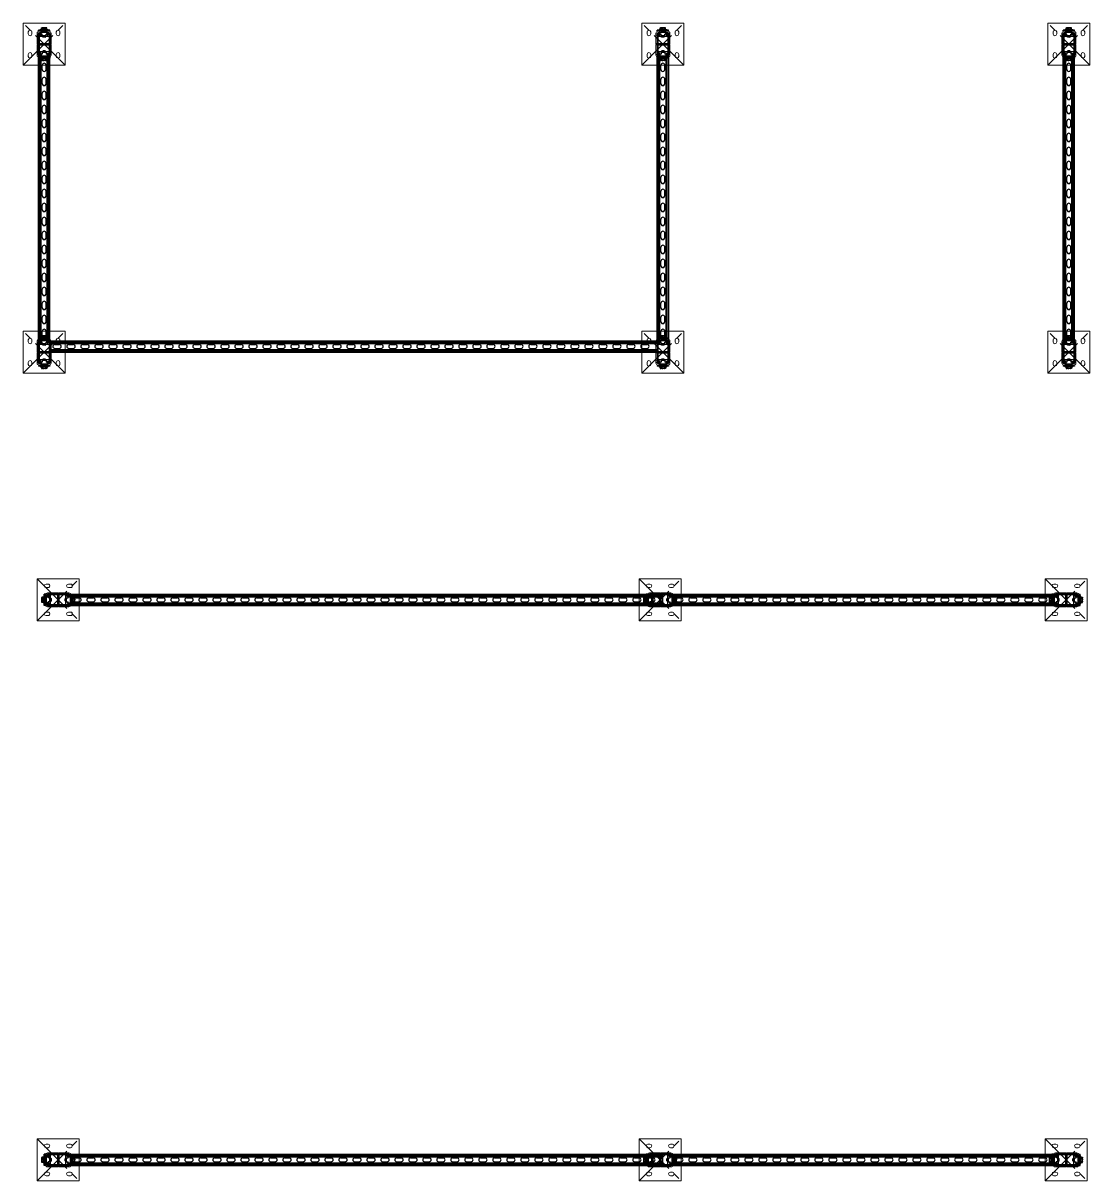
# Model space of a CAD drawing. Header units: millimetres. Extents: x 61566 to 504600, y -69328 to 118800.
# Drawn here: x 417715 to 421525, y 50036 to 54170 of the extents above; entities that cross this region are included whole.
import ezdxf

# ---------------------------------------------------------------- set-up
doc = ezdxf.new("R2010")
doc.units = ezdxf.units.MM
doc.header["$LTSCALE"] = 200
doc.linetypes.add('CENTER2', pattern=[1.125, 0.75, -0.125, 0.125, -0.125])
doc.linetypes.add('phl_thick', pattern=[0])
doc.layers.add('@@P3_P4 환상망 SUPPORT', color=4, linetype='Continuous')

# ---------------------------------------------------------------- blocks, each defined once
blk = doc.blocks.new('A$Cd080613a')
at = {"layer": '@@P3_P4 환상망 SUPPORT', "color": 2, "linetype": 'phl_thick'}
for p, q in [((-20, 4.434), (-18.540497, 4.434)), ((-20, 1.034), (-20, 4.434)), ((-20, 1.034), (-18.540497, 1.034)), ((-18.540497, 4.434), (-11.18034, 4.434)), ((-18.540497, 1.034), (-18.540497, 4.434)), ((-18.540497, 1.034), (-11.18034, 1.034)), ((-13.5, 0), (-13.5, 1.034)), ((-13.5, 0), (-8, 0)), ((-11.18034, 4.434), (-10.999621, 4.526016)), ((-11.18034, 1.034), (-11.18034, 4.434)), ((-11.18034, 1.034), (-8.008727, 1.034)), ((-10.999621, 4.526016), (-10.817799, 4.607405)), ((-10.817799, 4.607405), (-10.635521, 4.678167)), ((-10.635521, 4.678167), (-10.453605, 4.738253)), ((-10.5, -10.466), (-10.5, 0)), ((-10.453605, 4.738253), (-10.273729, 4.787376)), ((-10.309559, 6.434007), (10.309559, 6.434007)), ((-10.273729, 4.787376), (-10.096742, 4.825514)), ((-10.096742, 4.825514), (-9.923378, 4.852767)), ((-9.923378, 4.852767), (-9.754732, 4.869109)), ((-9.754732, 4.869109), (-9.592018, 4.874416)), ((-9.43597, 4.869011), (-9.592018, 4.874416)), ((-9.45, 12.285517), (-8.5, 12.834)), ((-9.45, 12.285517), (-9.425949, 12.285517)), ((-9.45, 6.434), (-9.45, 12.285517)), ((-9.286802, 4.852541), (-9.43597, 4.869011)), ((-9.425949, 12.285517), (-9.225178, 12.382765)), ((-9.425949, 6.434), (-9.425949, 12.285517)), ((-9.14507, 4.825103), (-9.286802, 4.852541)), ((-9.225178, 12.382765), (-9.028632, 12.46982)), ((-9.011345, 4.786714), (-9.14507, 4.825103)), ((-9.028632, 12.46982), (-8.835734, 12.547031)), ((-8.886751, 4.737605), (-9.011345, 4.786714)), ((-8.771402, 4.677806), (-8.886751, 4.737605)), ((-8.835734, 12.547031), (-8.645934, 12.614685)), ((-8.66519, 4.60729), (-8.771402, 4.677806)), ((-8.568009, 4.52603), (-8.66519, 4.60729)), ((-8.645934, 12.614685), (-8.458704, 12.673015)), ((-8.479752, 4.434), (-8.568009, 4.52603)), ((-8.5, 12.834), (8.5, 12.834)), ((-8.383024, 4.342905), (-8.479752, 4.434)), ((-8.479752, 4.434), (8.479752, 4.434)), ((-8.458704, 12.673015), (-8.273532, 12.722205)), ((-8.298335, 4.244727), (-8.383024, 4.342905)), ((-8.225616, 4.140826), (-8.298335, 4.244727)), ((-8.273532, 12.722205), (-8.089918, 12.762387)), ((-8.164452, 4.032743), (-8.225616, 4.140826)), ((-8.114311, 3.921798), (-8.164452, 4.032743)), ((-8.073442, 3.805669), (-8.114311, 3.921798)), ((-8.089918, 12.762387), (-7.907369, 12.793645)), ((-8.041426, 3.683749), (-8.073442, 3.805669)), ((-8.018427, 3.556566), (-8.041426, 3.683749)), ((-8.004602, 3.42465), (-8.018427, 3.556566)), ((-8.006255, 0.977988), (-8.008727, 1.034)), ((-8.004136, 0.924002), (-8.006255, 0.977988)), ((-8.000031, 3.288557), (-8.004602, 3.42465)), ((-8.002394, 0.872075), (-8.004136, 0.924002)), ((-8.001102, 0.822352), (-8.002394, 0.872075)), ((-8.000288, 0.774408), (-8.001102, 0.822352)), ((-8, 0.727727), (-8.000288, 0.774408)), ((-8, -0.157176), (-8, 3.288561)), ((-7.997347, 2.169936), (-8, 2.238707)), ((-7.989459, 2.102767), (-7.997347, 2.169936)), ((-7.976272, 2.037446), (-7.989459, 2.102767)), ((-7.957771, 1.974207), (-7.976272, 2.037446)), ((-7.934047, 1.913249), (-7.957771, 1.974207)), ((-7.905217, 1.854768), (-7.934047, 1.913249)), ((-7.907369, 12.793645), (-7.725397, 12.816016)), ((-7.871396, 1.798956), (-7.905217, 1.854768)), ((-7.832213, 1.745381), (-7.871396, 1.798956)), ((-7.78686, 1.693336), (-7.832213, 1.745381)), ((-7.735268, 1.643293), (-7.78686, 1.693336)), ((-7.677382, 1.595741), (-7.735268, 1.643293)), ((-7.725397, 12.816016), (-7.543511, 12.829488)), ((-7.613221, 1.551128), (-7.677382, 1.595741)), ((-7.54299, 1.509804), (-7.613221, 1.551128)), ((-7.543511, 12.829488), (-7.361216, 12.834)), ((-7.466933, 1.472099), (-7.54299, 1.509804)), ((-7.385253, 1.438355), (-7.466933, 1.472099)), ((-7.298238, 1.408783), (-7.385253, 1.438355)), ((-7.17892, 12.829488), (-7.361216, 12.834)), ((-7.206336, 1.383563), (-7.298238, 1.408783)), ((-7.110023, 1.362871), (-7.206336, 1.383563)), ((-6.997035, 12.816016), (-7.17892, 12.829488)), ((-7.009788, 1.34687), (-7.110023, 1.362871)), ((-6.90625, 1.335597), (-7.009788, 1.34687)), ((-6.815063, 12.793645), (-6.997035, 12.816016)), ((-6.800099, 1.329011), (-6.90625, 1.335597)), ((-6.632514, 12.762387), (-6.815063, 12.793645)), ((-6.691977, 1.327135), (-6.800099, 1.329011)), ((-6.691977, 1.327135), (-6.581325, 1.329907)), ((-6.4489, 12.722205), (-6.632514, 12.762387)), ((-6.581325, 1.329907), (-6.467915, 1.337363)), ((-6.467915, 1.337363), (-6.352408, 1.349526)), ((-6.263728, 12.673015), (-6.4489, 12.722205)), ((-6.352408, 1.349526), (-6.235472, 1.366419)), ((-6.076497, 12.614685), (-6.263728, 12.673015)), ((-6.235472, 1.366419), (-6.117777, 1.387979)), ((-6.117777, 1.387979), (-6, 1.414014)), ((-5.886698, 12.547031), (-6.076497, 12.614685)), ((-6, 1.414014), (-5.30323, 1.57262)), ((-6, -1.216), (-6, 1.414014)), ((-5.6938, 12.46982), (-5.886698, 12.547031)), ((-5.497254, 12.382765), (-5.6938, 12.46982)), ((-5.296482, 12.285517), (-5.497254, 12.382765)), ((-5.30323, 1.57262), (-4.617331, 1.711087)), ((-5.296482, 12.285517), (-4.129467, 12.285517)), ((-5.296482, 6.434), (-5.296482, 12.285517)), ((-4.617331, 1.711087), (-3.940787, 1.829986)), ((-4.129467, 12.285517), (-3.727924, 12.382765)), ((-4.129467, 6.434), (-4.129467, 12.285517)), ((-3.940787, 1.829986), (-3.272149, 1.929801)), ((-3.727924, 12.382765), (-3.334832, 12.46982)), ((-3.334832, 12.46982), (-2.949037, 12.547031)), ((-3.272149, 1.929801), (-2.610019, 2.010935)), ((-2.949037, 12.547031), (-2.569437, 12.614685)), ((-2.610019, 2.010935), (-1.953047, 2.07371)), ((-2.569437, 12.614685), (-2.194977, 12.673015)), ((-2.194977, 12.673015), (-1.824632, 12.722205)), ((-1.953047, 2.07371), (-1.299912, 2.118373)), ((-1.824632, 12.722205), (-1.457404, 12.762387)), ((-1.457404, 12.762387), (-1.092307, 12.793645)), ((-1.299912, 2.118373), (-0.649322, 2.145102)), ((-1.092307, 12.793645), (-0.728363, 12.816016)), ((-0.728363, 12.816016), (-0.364591, 12.829488)), ((-0.649322, 2.145102), (0, 2.154)), ((-0.364591, 12.829488), (0, 12.834)), ((0.364591, 12.829488), (0, 12.834)), ((0.649322, 2.145102), (0, 2.154)), ((0.728363, 12.816016), (0.364591, 12.829488)), ((1.299912, 2.118373), (0.649322, 2.145102)), ((1.092307, 12.793645), (0.728363, 12.816016)), ((1.457404, 12.762387), (1.092307, 12.793645)), ((1.953047, 2.07371), (1.299912, 2.118373)), ((1.824632, 12.722205), (1.457404, 12.762387)), ((2.194977, 12.673015), (1.824632, 12.722205)), ((2.610019, 2.010935), (1.953047, 2.07371)), ((2.569437, 12.614685), (2.194977, 12.673015)), ((2.949037, 12.547031), (2.569437, 12.614685)), ((3.272149, 1.929801), (2.610019, 2.010935)), ((3.334832, 12.46982), (2.949037, 12.547031)), ((3.940787, 1.829986), (3.272149, 1.929801)), ((3.727924, 12.382765), (3.334832, 12.46982)), ((4.129467, 12.285517), (3.727924, 12.382765)), ((4.617331, 1.711087), (3.940787, 1.829986)), ((4.129467, 12.285517), (5.296482, 12.285517)), ((4.129467, 6.434), (4.129467, 12.285517)), ((5.30323, 1.57262), (4.617331, 1.711087)), ((5.296482, 12.285517), (5.517089, 12.391922)), ((5.296482, 6.434), (5.296482, 12.285517)), ((6, 1.414014), (5.30323, 1.57262)), ((5.517089, 12.391922), (5.732653, 12.48604)), ((5.732653, 12.48604), (5.943938, 12.568319)), ((5.943938, 12.568319), (6.151669, 12.639125)), ((6.117777, 1.387979), (6, 1.414014)), ((6, -1.216), (6, 1.414014)), ((6.235472, 1.366419), (6.117777, 1.387979)), ((6.151669, 12.639125), (6.356539, 12.698744)), ((6.352408, 1.349526), (6.235472, 1.366419)), ((6.467915, 1.337363), (6.352408, 1.349526)), ((6.356539, 12.698744), (6.559224, 12.747389)), ((6.581325, 1.329907), (6.467915, 1.337363)), ((6.559224, 12.747389), (6.760381, 12.785202)), ((6.691977, 1.327135), (6.581325, 1.329907)), ((6.691977, 1.327135), (6.800099, 1.329011)), ((6.760381, 12.785202), (6.960663, 12.812253)), ((6.800099, 1.329011), (6.90625, 1.335597)), ((6.90625, 1.335597), (7.009788, 1.34687)), ((6.960663, 12.812253), (7.160721, 12.828542)), ((7.009788, 1.34687), (7.110023, 1.362871)), ((7.110023, 1.362871), (7.206336, 1.383563)), ((7.160721, 12.828542), (7.361216, 12.834)), ((7.206336, 1.383563), (7.298238, 1.408783)), ((7.298238, 1.408783), (7.385253, 1.438355)), ((7.583949, 12.827266), (7.361216, 12.834)), ((7.385253, 1.438355), (7.466933, 1.472099)), ((7.466933, 1.472099), (7.54299, 1.509804)), ((7.54299, 1.509804), (7.613221, 1.551128)), ((7.806234, 12.80717), (7.583949, 12.827266)), ((7.613221, 1.551128), (7.677382, 1.595741)), ((7.677382, 1.595741), (7.735268, 1.643293)), ((7.735268, 1.643293), (7.78686, 1.693336)), ((7.78686, 1.693336), (7.832213, 1.745381)), ((8.028974, 12.773795), (7.806234, 12.80717)), ((7.832213, 1.745381), (7.871395, 1.798957)), ((7.871395, 1.798957), (7.905217, 1.854768)), ((7.905217, 1.854768), (7.934047, 1.913249)), ((7.934047, 1.913249), (7.957771, 1.974207)), ((7.957771, 1.974207), (7.976272, 2.037446)), ((7.976272, 2.037446), (7.989459, 2.102767)), ((7.989459, 2.102767), (7.997347, 2.169936)), ((7.997347, 2.169936), (8, 2.238707)), ((8, 3.288561), (8.004602, 3.42465)), ((8, -0.157176), (8, 3.288561)), ((8, 0.727727), (8.000288, 0.774408)), ((8, 0), (13.5, 0)), ((8.000288, 0.774408), (8.001102, 0.822352)), ((8.001102, 0.822352), (8.002394, 0.872075)), ((8.002394, 0.872075), (8.004128, 0.923982)), ((8.004128, 0.923982), (8.006255, 0.977988)), ((8.004602, 3.42465), (8.018427, 3.556566)), ((8.006255, 0.977988), (8.008727, 1.034)), ((8.008727, 1.034), (20, 1.034)), ((8.018427, 3.556566), (8.041426, 3.683749)), ((8.253062, 12.727113), (8.028974, 12.773795)), ((8.041426, 3.683749), (8.073442, 3.805669)), ((8.073442, 3.805669), (8.114311, 3.921798)), ((8.114311, 3.921798), (8.164452, 4.032743)), ((8.164452, 4.032743), (8.225616, 4.140826)), ((8.225616, 4.140826), (8.298335, 4.244727)), ((8.479397, 12.666988), (8.253062, 12.727113)), ((8.298335, 4.244727), (8.383024, 4.342905)), ((8.383024, 4.342905), (8.4798, 4.433966)), ((8.70889, 12.593179), (8.479397, 12.666988)), ((8.479752, 4.434), (8.567993, 4.526015)), ((9.45, 12.285517), (8.5, 12.834)), ((8.567993, 4.526015), (8.665364, 4.607404)), ((8.665364, 4.607404), (8.772082, 4.678167)), ((8.942483, 12.505333), (8.70889, 12.593179)), ((8.772082, 4.678167), (8.888251, 4.738253)), ((8.888251, 4.738253), (9.013275, 4.787375)), ((9.181157, 12.402978), (8.942483, 12.505333)), ((9.013275, 4.787375), (9.146859, 4.825513)), ((9.146859, 4.825513), (9.288848, 4.852767)), ((9.425949, 12.285517), (9.181157, 12.402978)), ((9.288848, 4.852767), (9.438622, 4.869109)), ((9.425949, 12.285517), (9.45, 12.285517)), ((9.425949, 6.434), (9.425949, 12.285517)), ((9.438622, 4.869109), (9.595039, 4.874416)), ((9.45, 6.434), (9.45, 12.285517)), ((9.757758, 4.869011), (9.595039, 4.874416)), ((9.925931, 4.852541), (9.757758, 4.869011)), ((10.099052, 4.825103), (9.925931, 4.852541)), ((10.276366, 4.786714), (10.099052, 4.825103)), ((10.45592, 4.737606), (10.276366, 4.786714)), ((10.63676, 4.677807), (10.45592, 4.737606)), ((10.5, -10.466), (10.5, 0)), ((10.81822, 4.607291), (10.63676, 4.677807)), ((10.999636, 4.526031), (10.81822, 4.607291)), ((11.18034, 4.434), (10.999636, 4.526031)), ((11.18034, 4.434), (18.540497, 4.434)), ((11.18034, 1.034), (11.18034, 4.434)), ((13.5, 0), (13.5, 1.034)), ((18.540497, 4.434), (20, 4.434)), ((18.540497, 1.034), (18.540497, 4.434)), ((20, 1.034), (20, 4.434)), ((-17.5, -10.466), (-6.800735, -10.466)), ((-17.5, -18.466001), (-17.5, -10.466)), ((-17.5, -18.466001), (17.5, -18.466001)), ((-6.800735, -16.249999), (-6.800735, -10.466)), ((-6.800735, -16.249999), (6.800735, -16.249999)), ((-6, -1.216), (6, -1.216)), ((-5, -20.63), (-5, -18.466001)), ((-4.064, -21.565999), (-5, -20.63)), ((-5, -20.63), (5, -20.63)), ((-4.064, -21.565999), (4.064, -21.565999)), ((4.064, -21.565999), (5, -20.63)), ((5, -20.63), (5, -18.466001)), ((6.800735, -10.466), (17.5, -10.466)), ((6.800735, -16.249999), (6.800735, -10.466)), ((14.5, -18.466001), (14.5, -10.466)), ((17.5, -18.466001), (17.5, -10.466))]:
    blk.add_line(p, q, dxfattribs=at)
for centre, start, end in [((-10.309559, -0.066037), 90.000000636, 136.186859386), ((10.309559, -0.066037), 43.813140614, 89.999999364)]:
    blk.add_arc(centre, 6.500044, start, end, dxfattribs=at)
for centre, start_param, end_param in [((-6, -0.157176), 3.1415926536, 4.7123889763), ((6, -0.157176), 4.7123889844, 6.2831853072)]:
    blk.add_ellipse(centre, major_axis=(2, 0), ratio=0.529412, start_param=start_param, end_param=end_param, dxfattribs=at)
blk = doc.blocks.new('A$Cbd301f87')
at = {"layer": '@@P3_P4 환상망 SUPPORT', "color": 5, "linetype": 'Continuous', "lineweight": 0, "extrusion": (2.22045e-16, 1, -2.22045e-16)}
for p, q in [((-75, 129), (75, 129)), ((-75, -21), (-75, 129)), ((75, 129), (75, -21)), ((-56.5, 97.5), (-56.5, 90.5)), ((-43.5, 90.5), (-43.5, 97.5)), ((-25, 55), (-25, 92)), ((-21, 92), (-21, 55)), ((-17, 100), (17, 100)), ((17, 96), (-17, 96)), ((21, 55), (21, 92)), ((25, 92), (25, 55)), ((43.5, 97.5), (43.5, 90.5)), ((56.5, 90.5), (56.5, 97.5)), ((-21, 55), (-25, 55)), ((-25, 16), (-25, 53)), ((-25, 53), (-21, 53)), ((-21, 53), (-21, 16)), ((25, 55), (21, 55)), ((21, 16), (21, 53)), ((21, 53), (25, 53)), ((25, 53), (25, 16)), ((-56.5, 17.5), (-56.5, 10.5)), ((-43.5, 10.5), (-43.5, 17.5)), ((-17, 12), (17, 12)), ((17, 8), (-17, 8)), ((43.5, 17.5), (43.5, 10.5)), ((56.5, 10.5), (56.5, 17.5)), ((75, -21), (-75, -21))]:
    blk.add_line(p, q, dxfattribs=at)
at = {"layer": '@@P3_P4 환상망 SUPPORT', "color": 10, "linetype": 'CENTER2', "lineweight": 0, "extrusion": (2.22045e-16, 1, -2.22045e-16)}
for p, q in [((-75, 129), (75, -21)), ((75, 129), (-75, -21))]:
    blk.add_line(p, q, dxfattribs=at)
at = {"layer": '@@P3_P4 환상망 SUPPORT', "color": 5, "linetype": 'Continuous', "lineweight": 0}
blk.add_circle((15, 90), 4, dxfattribs=at)
at = {"layer": '@@P3_P4 환상망 SUPPORT', "color": 5, "linetype": 'Continuous', "lineweight": 0, "extrusion": (-4.93038e-32, -2.22045e-16, -1)}
blk.add_circle((15, 18), 4, dxfattribs=at)
at = {"layer": '@@P3_P4 환상망 SUPPORT', "color": 5, "linetype": 'Continuous', "lineweight": 0}
for centre, radius, start, end in [((-50, 97.5), 6.5, 0, 180), ((-50, 90.5), 6.5, 180, 0), ((-17, 92), 4, 90, 180), ((17, 92), 4, 0, 90), ((50, 97.5), 6.5, 0, 180), ((50, 90.5), 6.5, 180, 0), ((-50, 17.5), 6.5, 0, 180), ((-50, 10.5), 6.5, 180, 0), ((-17, 16), 4, 180, 270), ((17, 16), 4, 270, 0), ((50, 17.5), 6.5, 0, 180), ((50, 10.5), 6.5, 180, 0)]:
    blk.add_arc(centre, radius, start, end, dxfattribs=at)
at = {"layer": '@@P3_P4 환상망 SUPPORT', "color": 5, "linetype": 'Continuous', "lineweight": 0, "extrusion": (-4.93038e-32, -2.22045e-16, -1)}
for centre, start, end in [((17, 92), 0, 90), ((-17, 92), 90, 180), ((17, 16), 270, 0), ((-17, 16), 180, 270)]:
    blk.add_arc(centre, 8, start, end, dxfattribs=at)
at = {"layer": '@@P3_P4 환상망 SUPPORT', "color": 2, "linetype": 'Continuous', "xscale": -1}
blk.add_blockref('A$Cd080613a', (0, 100), dxfattribs=at)
at = {"layer": '@@P3_P4 환상망 SUPPORT', "color": 2, "linetype": 'Continuous', "rotation": 180}
blk.add_blockref('A$Cd080613a', (0, 8), dxfattribs=at)
blk = doc.blocks.new('A$C5ad7675c')
at = {"layer": '@@P3_P4 환상망 SUPPORT', "linetype": 'phl_thick'}
for p, q in [((-20.5, 31.329156), (-20.5, 36.1)), ((-20.5, 4.099998), (-20.5, 29.670844)), ((-18, 4.099998), (-18, 36.1)), ((-16.4, 2.5), (16.4, 2.5)), ((-15.6, 41), (-15.1, 41)), ((-15.6, 38.5), (-15.1, 38.5)), ((-13.5, 33.5), (-13.5, 36.9)), ((-13.5, 33.5), (-11, 33.5)), ((-11, 33.5), (-11, 36.9)), ((11, 33.5), (11, 36.9)), ((11, 33.5), (13.5, 33.5)), ((13.5, 33.5), (13.5, 36.9)), ((15.1, 41), (15.6, 41)), ((15.1, 38.5), (15.6, 38.5)), ((18, 4.099998), (18, 36.1)), ((20.5, 31.329156), (20.5, 36.1)), ((20.5, 4.099998), (20.5, 29.670844)), ((-20.5, -29.670845), (-20.5, -4.099998)), ((-20.5, -36.099998), (-20.5, -31.329155)), ((-18, -36.099998), (-18, -4.099998)), ((-16.4, -2.5), (16.4, -2.5)), ((-15.6, -38.5), (-15.1, -38.5)), ((-15.6, -41), (-15.1, -41)), ((-13.5, -33.5), (-11, -33.5)), ((-13.5, -36.900002), (-13.5, -33.5)), ((-11, -36.900002), (-11, -33.5)), ((11, -33.5), (13.5, -33.5)), ((11, -36.900002), (11, -33.5)), ((13.5, -36.900002), (13.5, -33.5)), ((15.1, -38.5), (15.6, -38.5)), ((15.1, -41), (15.6, -41)), ((18, -36.099998), (18, -4.099998)), ((20.5, -29.670845), (20.5, -4.099998)), ((20.5, -36.099998), (20.5, -31.329155))]:
    blk.add_line(p, q, dxfattribs=at)
for centre, radius, start, end in [((-19.25, 31.329156), 1.250001, 180, 213.557307364), ((-15.6, 36.1), 4.9, 89.999999912, 180), ((-19.25, 29.670844), 1.25, 146.442689657, 180), ((-16.4, 4.1), 4.1, 180, 270.000005194), ((-16.4, -4.1), 4.1, 89.999994806, 180), ((-20.5, 30.5), 0.25, 326.44268655, 33.55731345), ((-15.6, 36.1), 2.4, 90.000009503, 180), ((-16.4, 4.1), 1.6, 180, 270.000013671), ((-15.1, 36.9), 4.1, 0, 89.999999863), ((-15.1, 36.9), 1.6, 0, 90.000013671), ((15.1, 36.9), 4.1, 90.000000137, 180), ((15.1, 36.9), 1.6, 89.999986329, 180), ((15.6, 36.1), 4.9, 0, 90.000000087), ((15.6, 36.1), 2.4, 0, 89.999990497), ((16.4, 4.1), 1.6, 269.999986329, 0), ((16.4, 4.1), 4.1, 269.999994806, 0), ((16.4, -4.1), 4.1, 0, 90.000005194), ((20.5, 30.5), 0.25, 146.44268655, 213.55731345), ((19.25, 31.329156), 1.25, 326.442689657, 0), ((19.25, 29.670844), 1.250001, 0, 33.557307364), ((-19.25, -29.670844), 1.250001, 180.000058006, 213.55738022), ((-19.25, -31.329156), 1.25, 146.442616801, 180), ((-15.6, -36.1), 4.9, 180, 269.999995627), ((-20.5, -30.5), 0.25, 326.443050827, 33.556949173), ((-16.4, -4.1), 1.6, 89.999986329, 180), ((-15.6, -36.1), 2.4, 180, 269.999990497), ((-15.1, -36.9), 1.6, 269.999986329, 0), ((-15.1, -36.9), 4.1, 269.999994806, 0), ((15.1, -36.9), 4.1, 180, 270.000005194), ((15.1, -36.9), 1.6, 180, 270.000013671), ((15.6, -36.1), 2.4, 270.000009503, 0), ((15.6, -36.1), 4.9, 270.000004373, 0), ((16.4, -4.1), 1.6, 0, 90.000013671), ((20.5, -30.5), 0.25, 146.443050827, 213.556949173), ((19.25, -29.670844), 1.25, 326.442616801, 0), ((19.25, -31.329156), 1.250001, 0.000058006, 33.55738022)]:
    blk.add_arc(centre, radius, start, end, dxfattribs=at)
blk = doc.blocks.new('*U3922')
at = {"layer": '@@P3_P4 환상망 SUPPORT', "linetype": 'phl_thick'}
for p, q in [((-20.5, 0), (-20.5, 1016)), ((-15.6, 0), (-15.6, 1016)), ((-15.1, 0), (-15.1, 1016)), ((-11, 0), (-11, 1016)), ((11, 0), (11, 1016)), ((15.1, 0), (15.1, 1016)), ((15.6, 0), (15.6, 1016)), ((20.5, 0), (20.5, 1016)), ((-7, 967), (-7, 983)), ((7, 967), (7, 983)), ((-7, 917), (-7, 933)), ((7, 917), (7, 933)), ((-7, 867), (-7, 883)), ((7, 867), (7, 883)), ((-7, 817), (-7, 833)), ((7, 817), (7, 833)), ((-7, 767), (-7, 783)), ((7, 767), (7, 783)), ((-7, 717), (-7, 733)), ((7, 717), (7, 733)), ((-7, 667), (-7, 683)), ((7, 667), (7, 683)), ((-7, 617), (-7, 633)), ((7, 617), (7, 633)), ((-7, 567), (-7, 583)), ((7, 567), (7, 583)), ((-7, 517), (-7, 533)), ((7, 517), (7, 533)), ((-7, 467), (-7, 483)), ((7, 467), (7, 483)), ((-7, 417), (-7, 433)), ((7, 417), (7, 433)), ((-7, 367), (-7, 383)), ((7, 367), (7, 383)), ((-7, 317), (-7, 333)), ((7, 317), (7, 333)), ((-7, 267), (-7, 283)), ((7, 267), (7, 283)), ((-7, 217), (-7, 233)), ((7, 217), (7, 233)), ((-7, 167), (-7, 183)), ((7, 167), (7, 183)), ((-7, 117), (-7, 133)), ((7, 117), (7, 133)), ((-7, 67), (-7, 83)), ((7, 67), (7, 83)), ((-7, 17), (-7, 33)), ((7, 17), (7, 33))]:
    blk.add_line(p, q, dxfattribs=at)
at = {"layer": '@@P3_P4 환상망 SUPPORT', "linetype": 'Continuous'}
for p, q in [((-20.5, 1016), (20.5, 1016)), ((-20.5, 0), (20.5, 0))]:
    blk.add_line(p, q, dxfattribs=at)
at = {"layer": '@@P3_P4 환상망 SUPPORT', "linetype": 'phl_thick'}
for centre, start, end in [((0, 983.000037), 0.000306258, 180.000306258), ((0, 966.999963), 180.000306258, 0.000306258), ((0, 933.000037), 0.000306258, 180.000306258), ((0, 916.999963), 180.000306258, 0.000306258), ((0, 883.000037), 0.000306258, 180.000306258), ((0, 866.999963), 180.000306258, 0.000306258), ((0, 833.000037), 0.000306258, 180.000306258), ((0, 816.999963), 180.000306258, 0.000306258), ((0, 783.000037), 0.000306258, 180.000306258), ((0, 766.999963), 180.000306258, 0.000306258), ((0, 733.000037), 0.000306258, 180.000306258), ((0, 716.999963), 180.000306258, 0.000306258), ((0, 683.000037), 0.000306258, 180.000306258), ((0, 666.999963), 180.000306258, 0.000306258), ((0, 633.000037), 0.000306258, 180.000306258), ((0, 616.999963), 180.000306258, 0.000306258), ((0, 583.000037), 0.000306258, 180.000306258), ((0, 566.999963), 180.000306258, 0.000306258), ((0, 533.000037), 0.000306258, 180.000306258), ((0, 516.999963), 180.000306258, 0.000306258), ((0, 483.000037), 0.000306258, 180.000306258), ((0, 466.999963), 180.000306258, 0.000306258), ((0, 433.000037), 0.000306258, 180.000306258), ((0, 416.999963), 180.000306258, 0.000306258), ((0, 383.000037), 0.000306258, 180.000306258), ((0, 366.999963), 180.000306258, 0.000306258), ((0, 333.000037), 0.000306258, 180.000306258), ((0, 316.999963), 180.000306258, 0.000306258), ((0, 283.000037), 0.000306258, 180.000306258), ((0, 266.999963), 180.000306258, 0.000306258), ((0, 233.000037), 0.000306258, 180.000306258), ((0, 216.999963), 180.000306258, 0.000306258), ((0, 183.000037), 0.000306258, 180.000306258), ((0, 166.999963), 180.000306258, 0.000306258), ((0, 133.000037), 0.000306258, 180.000306258), ((0, 116.999963), 180.000306258, 0.000306258), ((0, 83.000037), 0.000306258, 180.000306258), ((0, 66.999963), 180.000306258, 0.000306258), ((0, 33.000037), 0.000306258, 180.000306258), ((0, 16.999963), 180.000306258, 0.000306258)]:
    blk.add_arc(centre, 7, start, end, dxfattribs=at)
blk = doc.blocks.new('*U3953')
at = {"layer": '@@P3_P4 환상망 SUPPORT', "linetype": 'phl_thick'}
for p, q in [((-20.5, 0), (-20.5, 2116)), ((-15.6, 0), (-15.6, 2116)), ((-15.1, 0), (-15.1, 2116)), ((-11, 0), (-11, 2116)), ((11, 0), (11, 2116)), ((15.1, 0), (15.1, 2116)), ((15.6, 0), (15.6, 2116)), ((20.5, 0), (20.5, 2116)), ((-7, 2067), (-7, 2083)), ((7, 2067), (7, 2083)), ((-7, 2017), (-7, 2033)), ((7, 2017), (7, 2033)), ((-7, 1967), (-7, 1983)), ((7, 1967), (7, 1983)), ((-7, 1917), (-7, 1933)), ((7, 1917), (7, 1933)), ((-7, 1867), (-7, 1883)), ((7, 1867), (7, 1883)), ((-7, 1817), (-7, 1833)), ((7, 1817), (7, 1833)), ((-7, 1767), (-7, 1783)), ((7, 1767), (7, 1783)), ((-7, 1717), (-7, 1733)), ((7, 1717), (7, 1733)), ((-7, 1667), (-7, 1683)), ((7, 1667), (7, 1683)), ((-7, 1617), (-7, 1633)), ((7, 1617), (7, 1633)), ((-7, 1567), (-7, 1583)), ((7, 1567), (7, 1583)), ((-7, 1517), (-7, 1533)), ((7, 1517), (7, 1533)), ((-7, 1467), (-7, 1483)), ((7, 1467), (7, 1483)), ((-7, 1417), (-7, 1433)), ((7, 1417), (7, 1433)), ((-7, 1367), (-7, 1383)), ((7, 1367), (7, 1383)), ((-7, 1317), (-7, 1333)), ((7, 1317), (7, 1333)), ((-7, 1267), (-7, 1283)), ((7, 1267), (7, 1283)), ((-7, 1217), (-7, 1233)), ((7, 1217), (7, 1233)), ((-7, 1167), (-7, 1183)), ((7, 1167), (7, 1183)), ((-7, 1117), (-7, 1133)), ((7, 1117), (7, 1133)), ((-7, 1067), (-7, 1083)), ((7, 1067), (7, 1083)), ((-7, 1017), (-7, 1033)), ((7, 1017), (7, 1033)), ((-7, 967), (-7, 983)), ((7, 967), (7, 983)), ((-7, 917), (-7, 933)), ((7, 917), (7, 933)), ((-7, 867), (-7, 883)), ((7, 867), (7, 883)), ((-7, 817), (-7, 833)), ((7, 817), (7, 833)), ((-7, 767), (-7, 783)), ((7, 767), (7, 783)), ((-7, 717), (-7, 733)), ((7, 717), (7, 733)), ((-7, 667), (-7, 683)), ((7, 667), (7, 683)), ((-7, 617), (-7, 633)), ((7, 617), (7, 633)), ((-7, 567), (-7, 583)), ((7, 567), (7, 583)), ((-7, 517), (-7, 533)), ((7, 517), (7, 533)), ((-7, 467), (-7, 483)), ((7, 467), (7, 483)), ((-7, 417), (-7, 433)), ((7, 417), (7, 433)), ((-7, 367), (-7, 383)), ((7, 367), (7, 383)), ((-7, 317), (-7, 333)), ((7, 317), (7, 333)), ((-7, 267), (-7, 283)), ((7, 267), (7, 283)), ((-7, 217), (-7, 233)), ((7, 217), (7, 233)), ((-7, 167), (-7, 183)), ((7, 167), (7, 183)), ((-7, 117), (-7, 133)), ((7, 117), (7, 133)), ((-7, 67), (-7, 83)), ((7, 67), (7, 83)), ((-7, 17), (-7, 33)), ((7, 17), (7, 33))]:
    blk.add_line(p, q, dxfattribs=at)
at = {"layer": '@@P3_P4 환상망 SUPPORT', "linetype": 'Continuous'}
for p, q in [((-20.5, 2116), (20.5, 2116)), ((-20.5, 0), (20.5, 0))]:
    blk.add_line(p, q, dxfattribs=at)
at = {"layer": '@@P3_P4 환상망 SUPPORT', "linetype": 'phl_thick'}
for centre, start, end in [((0, 2083.000037), 0.000306258, 180.000306258), ((0, 2066.999963), 180.000306258, 0.000306258), ((0, 2033.000037), 0.000306258, 180.000306258), ((0, 2016.999963), 180.000306258, 0.000306258), ((0, 1983.000037), 0.000306258, 180.000306258), ((0, 1966.999963), 180.000306258, 0.000306258), ((0, 1933.000037), 0.000306258, 180.000306258), ((0, 1916.999963), 180.000306258, 0.000306258), ((0, 1883.000037), 0.000306258, 180.000306258), ((0, 1866.999963), 180.000306258, 0.000306258), ((0, 1833.000037), 0.000306258, 180.000306258), ((0, 1816.999963), 180.000306258, 0.000306258), ((0, 1783.000037), 0.000306258, 180.000306258), ((0, 1766.999963), 180.000306258, 0.000306258), ((0, 1733.000037), 0.000306258, 180.000306258), ((0, 1716.999963), 180.000306258, 0.000306258), ((0, 1683.000037), 0.000306258, 180.000306258), ((0, 1666.999963), 180.000306258, 0.000306258), ((0, 1633.000037), 0.000306258, 180.000306258), ((0, 1616.999963), 180.000306258, 0.000306258), ((0, 1583.000037), 0.000306258, 180.000306258), ((0, 1566.999963), 180.000306258, 0.000306258), ((0, 1533.000037), 0.000306258, 180.000306258), ((0, 1516.999963), 180.000306258, 0.000306258), ((0, 1483.000037), 0.000306258, 180.000306258), ((0, 1466.999963), 180.000306258, 0.000306258), ((0, 1433.000037), 0.000306258, 180.000306258), ((0, 1416.999963), 180.000306258, 0.000306258), ((0, 1383.000037), 0.000306258, 180.000306258), ((0, 1366.999963), 180.000306258, 0.000306258), ((0, 1333.000037), 0.000306258, 180.000306258), ((0, 1316.999963), 180.000306258, 0.000306258), ((0, 1283.000037), 0.000306258, 180.000306258), ((0, 1266.999963), 180.000306258, 0.000306258), ((0, 1233.000037), 0.000306258, 180.000306258), ((0, 1216.999963), 180.000306258, 0.000306258), ((0, 1183.000037), 0.000306258, 180.000306258), ((0, 1166.999963), 180.000306258, 0.000306258), ((0, 1133.000037), 0.000306258, 180.000306258), ((0, 1116.999963), 180.000306258, 0.000306258), ((0, 1083.000037), 0.000306258, 180.000306258), ((0, 1066.999963), 180.000306258, 0.000306258), ((0, 1033.000037), 0.000306258, 180.000306258), ((0, 1016.999963), 180.000306258, 0.000306258), ((0, 983.000037), 0.000306258, 180.000306258), ((0, 966.999963), 180.000306258, 0.000306258), ((0, 933.000037), 0.000306258, 180.000306258), ((0, 916.999963), 180.000306258, 0.000306258), ((0, 883.000037), 0.000306258, 180.000306258), ((0, 866.999963), 180.000306258, 0.000306258), ((0, 833.000037), 0.000306258, 180.000306258), ((0, 816.999963), 180.000306258, 0.000306258), ((0, 783.000037), 0.000306258, 180.000306258), ((0, 766.999963), 180.000306258, 0.000306258), ((0, 733.000037), 0.000306258, 180.000306258), ((0, 716.999963), 180.000306258, 0.000306258), ((0, 683.000037), 0.000306258, 180.000306258), ((0, 666.999963), 180.000306258, 0.000306258), ((0, 633.000037), 0.000306258, 180.000306258), ((0, 616.999963), 180.000306258, 0.000306258), ((0, 583.000037), 0.000306258, 180.000306258), ((0, 566.999963), 180.000306258, 0.000306258), ((0, 533.000037), 0.000306258, 180.000306258), ((0, 516.999963), 180.000306258, 0.000306258), ((0, 483.000037), 0.000306258, 180.000306258), ((0, 466.999963), 180.000306258, 0.000306258), ((0, 433.000037), 0.000306258, 180.000306258), ((0, 416.999963), 180.000306258, 0.000306258), ((0, 383.000037), 0.000306258, 180.000306258), ((0, 366.999963), 180.000306258, 0.000306258), ((0, 333.000037), 0.000306258, 180.000306258), ((0, 316.999963), 180.000306258, 0.000306258), ((0, 283.000037), 0.000306258, 180.000306258), ((0, 266.999963), 180.000306258, 0.000306258), ((0, 233.000037), 0.000306258, 180.000306258), ((0, 216.999963), 180.000306258, 0.000306258), ((0, 183.000037), 0.000306258, 180.000306258), ((0, 166.999963), 180.000306258, 0.000306258), ((0, 133.000037), 0.000306258, 180.000306258), ((0, 116.999963), 180.000306258, 0.000306258), ((0, 83.000037), 0.000306258, 180.000306258), ((0, 66.999963), 180.000306258, 0.000306258), ((0, 33.000037), 0.000306258, 180.000306258), ((0, 16.999963), 180.000306258, 0.000306258)]:
    blk.add_arc(centre, 7, start, end, dxfattribs=at)
blk = doc.blocks.new('*U3955')
at = {"layer": '@@P3_P4 환상망 SUPPORT', "linetype": 'phl_thick'}
for p, q in [((-20.5, 0), (-20.5, 1366)), ((-15.6, 0), (-15.6, 1366)), ((-15.1, 0), (-15.1, 1366)), ((-11, 0), (-11, 1366)), ((11, 0), (11, 1366)), ((15.1, 0), (15.1, 1366)), ((15.6, 0), (15.6, 1366)), ((20.5, 0), (20.5, 1366)), ((-7, 1317), (-7, 1333)), ((7, 1317), (7, 1333)), ((-7, 1267), (-7, 1283)), ((7, 1267), (7, 1283)), ((-7, 1217), (-7, 1233)), ((7, 1217), (7, 1233)), ((-7, 1167), (-7, 1183)), ((7, 1167), (7, 1183)), ((-7, 1117), (-7, 1133)), ((7, 1117), (7, 1133)), ((-7, 1067), (-7, 1083)), ((7, 1067), (7, 1083)), ((-7, 1017), (-7, 1033)), ((7, 1017), (7, 1033)), ((-7, 967), (-7, 983)), ((7, 967), (7, 983)), ((-7, 917), (-7, 933)), ((7, 917), (7, 933)), ((-7, 867), (-7, 883)), ((7, 867), (7, 883)), ((-7, 817), (-7, 833)), ((7, 817), (7, 833)), ((-7, 767), (-7, 783)), ((7, 767), (7, 783)), ((-7, 717), (-7, 733)), ((7, 717), (7, 733)), ((-7, 667), (-7, 683)), ((7, 667), (7, 683)), ((-7, 617), (-7, 633)), ((7, 617), (7, 633)), ((-7, 567), (-7, 583)), ((7, 567), (7, 583)), ((-7, 517), (-7, 533)), ((7, 517), (7, 533)), ((-7, 467), (-7, 483)), ((7, 467), (7, 483)), ((-7, 417), (-7, 433)), ((7, 417), (7, 433)), ((-7, 367), (-7, 383)), ((7, 367), (7, 383)), ((-7, 317), (-7, 333)), ((7, 317), (7, 333)), ((-7, 267), (-7, 283)), ((7, 267), (7, 283)), ((-7, 217), (-7, 233)), ((7, 217), (7, 233)), ((-7, 167), (-7, 183)), ((7, 167), (7, 183)), ((-7, 117), (-7, 133)), ((7, 117), (7, 133)), ((-7, 67), (-7, 83)), ((7, 67), (7, 83)), ((-7, 17), (-7, 33)), ((7, 17), (7, 33))]:
    blk.add_line(p, q, dxfattribs=at)
at = {"layer": '@@P3_P4 환상망 SUPPORT', "linetype": 'Continuous'}
for p, q in [((-20.5, 1366), (20.5, 1366)), ((-20.5, 0), (20.5, 0))]:
    blk.add_line(p, q, dxfattribs=at)
at = {"layer": '@@P3_P4 환상망 SUPPORT', "linetype": 'phl_thick'}
for centre, start, end in [((0, 1333.000037), 0.000306258, 180.000306258), ((0, 1316.999963), 180.000306258, 0.000306258), ((0, 1283.000037), 0.000306258, 180.000306258), ((0, 1266.999963), 180.000306258, 0.000306258), ((0, 1233.000037), 0.000306258, 180.000306258), ((0, 1216.999963), 180.000306258, 0.000306258), ((0, 1183.000037), 0.000306258, 180.000306258), ((0, 1166.999963), 180.000306258, 0.000306258), ((0, 1133.000037), 0.000306258, 180.000306258), ((0, 1116.999963), 180.000306258, 0.000306258), ((0, 1083.000037), 0.000306258, 180.000306258), ((0, 1066.999963), 180.000306258, 0.000306258), ((0, 1033.000037), 0.000306258, 180.000306258), ((0, 1016.999963), 180.000306258, 0.000306258), ((0, 983.000037), 0.000306258, 180.000306258), ((0, 966.999963), 180.000306258, 0.000306258), ((0, 933.000037), 0.000306258, 180.000306258), ((0, 916.999963), 180.000306258, 0.000306258), ((0, 883.000037), 0.000306258, 180.000306258), ((0, 866.999963), 180.000306258, 0.000306258), ((0, 833.000037), 0.000306258, 180.000306258), ((0, 816.999963), 180.000306258, 0.000306258), ((0, 783.000037), 0.000306258, 180.000306258), ((0, 766.999963), 180.000306258, 0.000306258), ((0, 733.000037), 0.000306258, 180.000306258), ((0, 716.999963), 180.000306258, 0.000306258), ((0, 683.000037), 0.000306258, 180.000306258), ((0, 666.999963), 180.000306258, 0.000306258), ((0, 633.000037), 0.000306258, 180.000306258), ((0, 616.999963), 180.000306258, 0.000306258), ((0, 583.000037), 0.000306258, 180.000306258), ((0, 566.999963), 180.000306258, 0.000306258), ((0, 533.000037), 0.000306258, 180.000306258), ((0, 516.999963), 180.000306258, 0.000306258), ((0, 483.000037), 0.000306258, 180.000306258), ((0, 466.999963), 180.000306258, 0.000306258), ((0, 433.000037), 0.000306258, 180.000306258), ((0, 416.999963), 180.000306258, 0.000306258), ((0, 383.000037), 0.000306258, 180.000306258), ((0, 366.999963), 180.000306258, 0.000306258), ((0, 333.000037), 0.000306258, 180.000306258), ((0, 316.999963), 180.000306258, 0.000306258), ((0, 283.000037), 0.000306258, 180.000306258), ((0, 266.999963), 180.000306258, 0.000306258), ((0, 233.000037), 0.000306258, 180.000306258), ((0, 216.999963), 180.000306258, 0.000306258), ((0, 183.000037), 0.000306258, 180.000306258), ((0, 166.999963), 180.000306258, 0.000306258), ((0, 133.000037), 0.000306258, 180.000306258), ((0, 116.999963), 180.000306258, 0.000306258), ((0, 83.000037), 0.000306258, 180.000306258), ((0, 66.999963), 180.000306258, 0.000306258), ((0, 33.000037), 0.000306258, 180.000306258), ((0, 16.999963), 180.000306258, 0.000306258)]:
    blk.add_arc(centre, 7, start, end, dxfattribs=at)
blk = doc.blocks.new('*U3959')
at = {"layer": '@@P3_P4 환상망 SUPPORT', "linetype": 'phl_thick'}
for p, q in [((-20.5, 0), (-20.5, 2168.302413)), ((-15.6, 0), (-15.6, 2168.302413)), ((-15.1, 0), (-15.1, 2168.302413)), ((-11, 0), (-11, 2168.302413)), ((11, 0), (11, 2168.302413)), ((15.1, 0), (15.1, 2168.302413)), ((15.6, 0), (15.6, 2168.302413)), ((20.5, 0), (20.5, 2168.302413)), ((-7, 2117), (-7, 2133)), ((7, 2117), (7, 2133)), ((-7, 2067), (-7, 2083)), ((7, 2067), (7, 2083)), ((-7, 2017), (-7, 2033)), ((7, 2017), (7, 2033)), ((-7, 1967), (-7, 1983)), ((7, 1967), (7, 1983)), ((-7, 1917), (-7, 1933)), ((7, 1917), (7, 1933)), ((-7, 1867), (-7, 1883)), ((7, 1867), (7, 1883)), ((-7, 1817), (-7, 1833)), ((7, 1817), (7, 1833)), ((-7, 1767), (-7, 1783)), ((7, 1767), (7, 1783)), ((-7, 1717), (-7, 1733)), ((7, 1717), (7, 1733)), ((-7, 1667), (-7, 1683)), ((7, 1667), (7, 1683)), ((-7, 1617), (-7, 1633)), ((7, 1617), (7, 1633)), ((-7, 1567), (-7, 1583)), ((7, 1567), (7, 1583)), ((-7, 1517), (-7, 1533)), ((7, 1517), (7, 1533)), ((-7, 1467), (-7, 1483)), ((7, 1467), (7, 1483)), ((-7, 1417), (-7, 1433)), ((7, 1417), (7, 1433)), ((-7, 1367), (-7, 1383)), ((7, 1367), (7, 1383)), ((-7, 1317), (-7, 1333)), ((7, 1317), (7, 1333)), ((-7, 1267), (-7, 1283)), ((7, 1267), (7, 1283)), ((-7, 1217), (-7, 1233)), ((7, 1217), (7, 1233)), ((-7, 1167), (-7, 1183)), ((7, 1167), (7, 1183)), ((-7, 1117), (-7, 1133)), ((7, 1117), (7, 1133)), ((-7, 1067), (-7, 1083)), ((7, 1067), (7, 1083)), ((-7, 1017), (-7, 1033)), ((7, 1017), (7, 1033)), ((-7, 967), (-7, 983)), ((7, 967), (7, 983)), ((-7, 917), (-7, 933)), ((7, 917), (7, 933)), ((-7, 867), (-7, 883)), ((7, 867), (7, 883)), ((-7, 817), (-7, 833)), ((7, 817), (7, 833)), ((-7, 767), (-7, 783)), ((7, 767), (7, 783)), ((-7, 717), (-7, 733)), ((7, 717), (7, 733)), ((-7, 667), (-7, 683)), ((7, 667), (7, 683)), ((-7, 617), (-7, 633)), ((7, 617), (7, 633)), ((-7, 567), (-7, 583)), ((7, 567), (7, 583)), ((-7, 517), (-7, 533)), ((7, 517), (7, 533)), ((-7, 467), (-7, 483)), ((7, 467), (7, 483)), ((-7, 417), (-7, 433)), ((7, 417), (7, 433)), ((-7, 367), (-7, 383)), ((7, 367), (7, 383)), ((-7, 317), (-7, 333)), ((7, 317), (7, 333)), ((-7, 267), (-7, 283)), ((7, 267), (7, 283)), ((-7, 217), (-7, 233)), ((7, 217), (7, 233)), ((-7, 167), (-7, 183)), ((7, 167), (7, 183)), ((-7, 117), (-7, 133)), ((7, 117), (7, 133)), ((-7, 67), (-7, 83)), ((7, 67), (7, 83)), ((-7, 17), (-7, 33)), ((7, 17), (7, 33))]:
    blk.add_line(p, q, dxfattribs=at)
at = {"layer": '@@P3_P4 환상망 SUPPORT', "linetype": 'Continuous'}
for p, q in [((-20.5, 2168.302413), (20.5, 2168.302413)), ((-20.5, 0), (20.5, 0))]:
    blk.add_line(p, q, dxfattribs=at)
at = {"layer": '@@P3_P4 환상망 SUPPORT', "linetype": 'phl_thick'}
for centre, start, end in [((0, 2133.000037), 0.000306258, 180.000306258), ((0, 2116.999963), 180.000306258, 0.000306258), ((0, 2083.000037), 0.000306258, 180.000306258), ((0, 2066.999963), 180.000306258, 0.000306258), ((0, 2033.000037), 0.000306258, 180.000306258), ((0, 2016.999963), 180.000306258, 0.000306258), ((0, 1983.000037), 0.000306258, 180.000306258), ((0, 1966.999963), 180.000306258, 0.000306258), ((0, 1933.000037), 0.000306258, 180.000306258), ((0, 1916.999963), 180.000306258, 0.000306258), ((0, 1883.000037), 0.000306258, 180.000306258), ((0, 1866.999963), 180.000306258, 0.000306258), ((0, 1833.000037), 0.000306258, 180.000306258), ((0, 1816.999963), 180.000306258, 0.000306258), ((0, 1783.000037), 0.000306258, 180.000306258), ((0, 1766.999963), 180.000306258, 0.000306258), ((0, 1733.000037), 0.000306258, 180.000306258), ((0, 1716.999963), 180.000306258, 0.000306258), ((0, 1683.000037), 0.000306258, 180.000306258), ((0, 1666.999963), 180.000306258, 0.000306258), ((0, 1633.000037), 0.000306258, 180.000306258), ((0, 1616.999963), 180.000306258, 0.000306258), ((0, 1583.000037), 0.000306258, 180.000306258), ((0, 1566.999963), 180.000306258, 0.000306258), ((0, 1533.000037), 0.000306258, 180.000306258), ((0, 1516.999963), 180.000306258, 0.000306258), ((0, 1483.000037), 0.000306258, 180.000306258), ((0, 1466.999963), 180.000306258, 0.000306258), ((0, 1433.000037), 0.000306258, 180.000306258), ((0, 1416.999963), 180.000306258, 0.000306258), ((0, 1383.000037), 0.000306258, 180.000306258), ((0, 1366.999963), 180.000306258, 0.000306258), ((0, 1333.000037), 0.000306258, 180.000306258), ((0, 1316.999963), 180.000306258, 0.000306258), ((0, 1283.000037), 0.000306258, 180.000306258), ((0, 1266.999963), 180.000306258, 0.000306258), ((0, 1233.000037), 0.000306258, 180.000306258), ((0, 1216.999963), 180.000306258, 0.000306258), ((0, 1183.000037), 0.000306258, 180.000306258), ((0, 1166.999963), 180.000306258, 0.000306258), ((0, 1133.000037), 0.000306258, 180.000306258), ((0, 1116.999963), 180.000306258, 0.000306258), ((0, 1083.000037), 0.000306258, 180.000306258), ((0, 1066.999963), 180.000306258, 0.000306258), ((0, 1033.000037), 0.000306258, 180.000306258), ((0, 1016.999963), 180.000306258, 0.000306258), ((0, 983.000037), 0.000306258, 180.000306258), ((0, 966.999963), 180.000306258, 0.000306258), ((0, 933.000037), 0.000306258, 180.000306258), ((0, 916.999963), 180.000306258, 0.000306258), ((0, 883.000037), 0.000306258, 180.000306258), ((0, 866.999963), 180.000306258, 0.000306258), ((0, 833.000037), 0.000306258, 180.000306258), ((0, 816.999963), 180.000306258, 0.000306258), ((0, 783.000037), 0.000306258, 180.000306258), ((0, 766.999963), 180.000306258, 0.000306258), ((0, 733.000037), 0.000306258, 180.000306258), ((0, 716.999963), 180.000306258, 0.000306258), ((0, 683.000037), 0.000306258, 180.000306258), ((0, 666.999963), 180.000306258, 0.000306258), ((0, 633.000037), 0.000306258, 180.000306258), ((0, 616.999963), 180.000306258, 0.000306258), ((0, 583.000037), 0.000306258, 180.000306258), ((0, 566.999963), 180.000306258, 0.000306258), ((0, 533.000037), 0.000306258, 180.000306258), ((0, 516.999963), 180.000306258, 0.000306258), ((0, 483.000037), 0.000306258, 180.000306258), ((0, 466.999963), 180.000306258, 0.000306258), ((0, 433.000037), 0.000306258, 180.000306258), ((0, 416.999963), 180.000306258, 0.000306258), ((0, 383.000037), 0.000306258, 180.000306258), ((0, 366.999963), 180.000306258, 0.000306258), ((0, 333.000037), 0.000306258, 180.000306258), ((0, 316.999963), 180.000306258, 0.000306258), ((0, 283.000037), 0.000306258, 180.000306258), ((0, 266.999963), 180.000306258, 0.000306258), ((0, 233.000037), 0.000306258, 180.000306258), ((0, 216.999963), 180.000306258, 0.000306258), ((0, 183.000037), 0.000306258, 180.000306258), ((0, 166.999963), 180.000306258, 0.000306258), ((0, 133.000037), 0.000306258, 180.000306258), ((0, 116.999963), 180.000306258, 0.000306258), ((0, 83.000037), 0.000306258, 180.000306258), ((0, 66.999963), 180.000306258, 0.000306258), ((0, 33.000037), 0.000306258, 180.000306258), ((0, 16.999963), 180.000306258, 0.000306258)]:
    blk.add_arc(centre, 7, start, end, dxfattribs=at)

msp = doc.modelspace()

# ---------------------------------------------------------------- block references
at = {"layer": '@@P3_P4 환상망 SUPPORT', "linetype": 'Continuous', "xscale": -1}
for name, p, rotation in [('A$Cbd301f87', (417789.6, 54149), 179.9999999999999), ('A$Cbd301f87', (419999.9, 54149), 179.9999999999999), ('A$Cbd301f87', (421449.9, 54149), 179.9999999999999), ('A$C5ad7675c', (417789.6, 54095), 179.9999999999999), ('A$C5ad7675c', (419999.9, 54095), 179.9999999999999), ('A$C5ad7675c', (421449.9, 54095), 179.9999999999999), ('A$Cbd301f87', (417789.6, 53049), 179.9999999999999), ('A$Cbd301f87', (419999.9, 53049), 179.9999999999999), ('A$Cbd301f87', (421449.9, 53049), 179.9999999999999), ('A$C5ad7675c', (417789.6, 52995), 179.9999999999999), ('A$C5ad7675c', (419999.9, 52995), 179.9999999999999), ('A$C5ad7675c', (421449.9, 52995), 179.9999999999999), ('A$Cbd301f87', (417894, 52110.5), 89.99999999999972), ('A$Cbd301f87', (420044, 52110.5), 89.99999999999966), ('A$Cbd301f87', (421494, 52110.5), 89.99999999999964), ('A$C5ad7675c', (417839.7, 52110.8), 89.99999999999973), ('A$C5ad7675c', (419990, 52110.5), 89.99999999999966), ('A$C5ad7675c', (421440, 52110.5), 89.99999999999964), ('A$Cbd301f87', (417894, 50110.5), 89.99999999999973), ('A$Cbd301f87', (420044, 50110.5), 89.99999999999967), ('A$Cbd301f87', (421494, 50110.5), 89.99999999999966), ('A$C5ad7675c', (417839.7, 50110.8), 89.99999999999974), ('A$C5ad7675c', (419990, 50110.5), 89.99999999999967), ('A$C5ad7675c', (421440, 50110.5), 89.99999999999966)]:
    msp.add_blockref(name, p, dxfattribs=dict(at, rotation=rotation))
at = {"layer": '@@P3_P4 환상망 SUPPORT', "linetype": 'Continuous'}
for p in [(417789.6, 53037), (419999.9, 53037), (421449.9, 53037)]:
    msp.add_blockref('*U3922', p, dxfattribs=at)
at = {"layer": '@@P3_P4 환상망 SUPPORT', "linetype": 'Continuous', "rotation": 270}
for name, p in [('*U3959', (417810.6, 53015.5)), ('*U3953', (417882, 52110.5)), ('*U3955', (420032, 52110.5)), ('*U3953', (417882, 50110.5)), ('*U3955', (420032, 50110.5))]:
    msp.add_blockref(name, p, dxfattribs=at)

doc.saveas('drawing.dxf')
